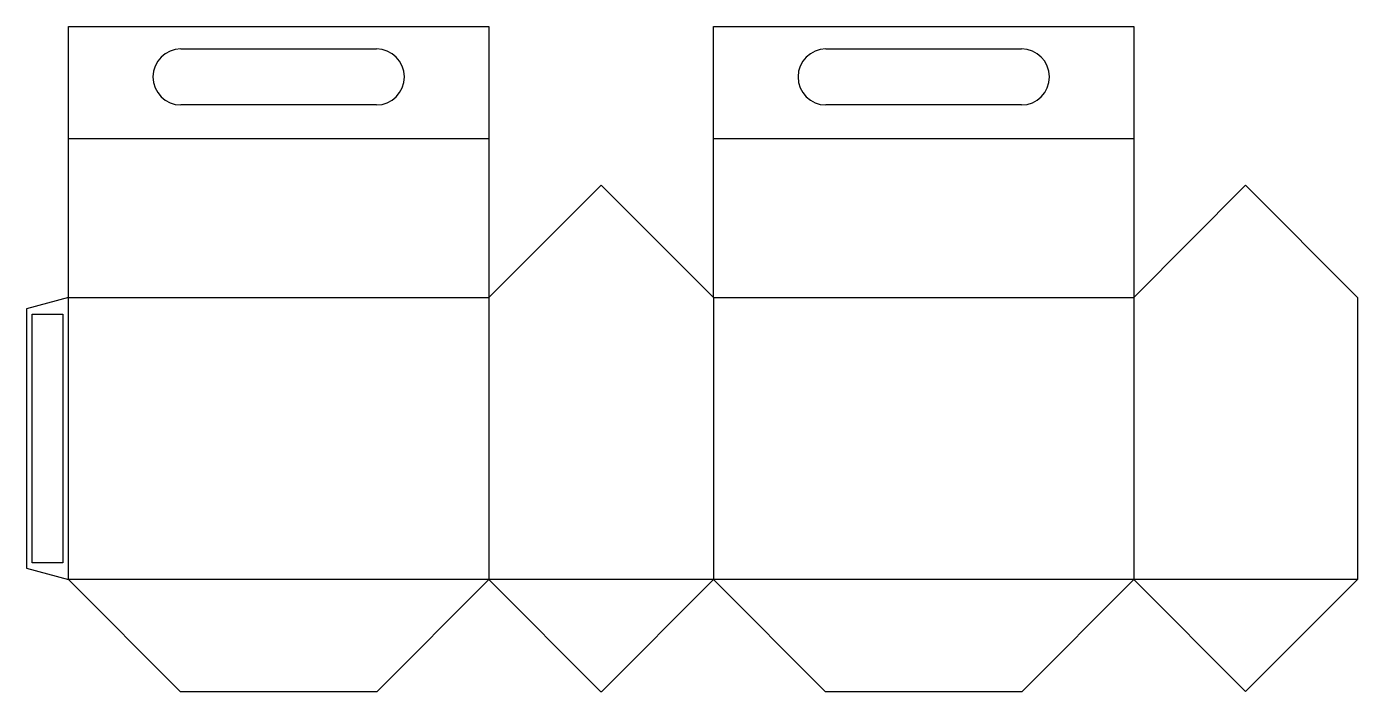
# Model space of a CAD drawing. Header units: millimetres. Extents: x 0 to 476, y 0 to 238.
import ezdxf

# ---------------------------------------------------------------- set-up
doc = ezdxf.new("R2010")
doc.units = ezdxf.units.MM
for name, color, linetype in [('CREASE', 5, 'CONTINUOUS'), ('CUT', 1, 'CONTINUOUS'), ('GLUE', 2, 'CONTINUOUS')]:
    doc.layers.add(name, color=color, linetype=linetype)

msp = doc.modelspace()

# ---------------------------------------------------------------- linework, layer by layer
at = {"layer": 'CREASE'}
for p, q in [((15, 197.787), (165.45, 197.787)), ((245.9, 197.787), (396.35, 197.787)), ((15, 40), (15, 140.9)), ((15, 140.9), (165.45, 140.9)), ((165.45, 140.9), (165.45, 40)), ((245.9, 140.9), (245.9, 40)), ((245.9, 140.9), (396.35, 140.9)), ((396.35, 140.9), (396.35, 40)), ((165.45, 40), (15, 40)), ((245.9, 40), (165.45, 40)), ((396.35, 40), (245.9, 40)), ((476.35, 40), (396.35, 40))]:
    msp.add_line(p, q, dxfattribs=at)
at = {"layer": 'CUT'}
for p, q in [((15, 197.787), (15, 237.787)), ((15, 237.787), (165.45, 237.787)), ((165.45, 237.787), (165.45, 197.787)), ((245.9, 197.787), (245.9, 237.787)), ((245.9, 237.787), (396.35, 237.787)), ((396.35, 237.787), (396.35, 197.787)), ((55.225, 229.787), (125.225, 229.787)), ((286.125, 229.787), (356.125, 229.787)), ((125.225, 209.787), (55.225, 209.787)), ((356.125, 209.787), (286.125, 209.787)), ((15, 140.9), (15, 197.787)), ((165.45, 197.787), (165.45, 140.9)), ((245.9, 140.9), (245.9, 197.787)), ((396.35, 197.787), (396.35, 140.9)), ((165.45, 140.9), (205.675, 181.125)), ((205.675, 181.125), (245.9, 140.9)), ((396.35, 140.9), (436.35, 181.125)), ((436.35, 181.125), (476.35, 140.9)), ((15, 140.9), (0, 136.881)), ((476.35, 140.9), (476.35, 40)), ((0, 136.881), (0, 44.019)), ((0, 44.019), (15, 40)), ((15, 40), (55, 0)), ((125.45, 0), (165.45, 40)), ((165.45, 40), (205.45, 0)), ((205.9, 0), (245.9, 40)), ((245.9, 40), (285.9, 0)), ((356.35, 0), (396.35, 40)), ((396.35, 40), (436.35, 0)), ((436.35, 0), (476.35, 40)), ((55, 0), (125.45, 0)), ((205.45, 0), (205.9, 0)), ((285.9, 0), (356.35, 0))]:
    msp.add_line(p, q, dxfattribs=at)
for centre, start, end in [((55.225, 219.787), 90, 180), ((125.225, 219.787), 0, 90), ((286.125, 219.787), 90, 180), ((356.125, 219.787), 0, 90), ((55.225, 219.787), 180, 270), ((125.225, 219.787), 270, 0), ((286.125, 219.787), 180, 270), ((356.125, 219.787), 270, 0)]:
    msp.add_arc(centre, 10, start, end, dxfattribs=at)
at = {"layer": 'GLUE'}
for p, q in [((2, 134.881), (13, 134.881)), ((2, 46.019), (2, 134.881)), ((13, 134.881), (13, 46.019)), ((13, 46.019), (2, 46.019))]:
    msp.add_line(p, q, dxfattribs=at)

doc.saveas('drawing.dxf')
